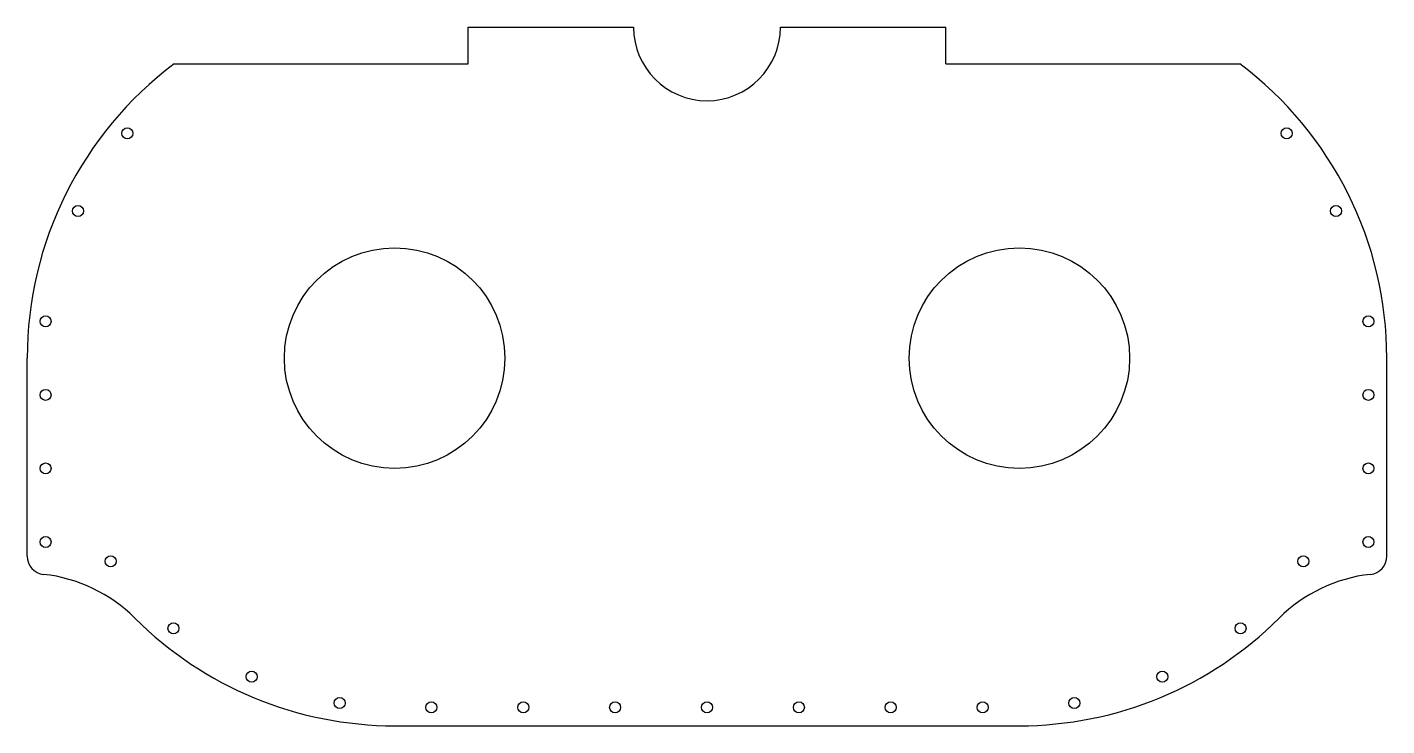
# Model space of a CAD drawing. Header units: millimetres. Extents: x 15 to 385, y 5 to 195.
import ezdxf

# ---------------------------------------------------------------- set-up
doc = ezdxf.new("R2010")
doc.units = ezdxf.units.MM
doc.layers.add('abdeckung', color=3, linetype='CONTINUOUS', lineweight=25, true_color=0x00ff00)

msp = doc.modelspace()

# ---------------------------------------------------------------- linework, layer by layer
at = {"layer": 'abdeckung'}
for p, q in [((135, 185), (135, 195)), ((135, 195), (180, 195)), ((220, 195), (265, 195)), ((265, 185), (265, 195)), ((55, 185), (135, 185)), ((265, 185), (345, 185)), ((15, 51.15), (15, 105)), ((385, 51.15), (385, 105)), ((115, 5), (285, 5))]:
    msp.add_line(p, q, dxfattribs=at)
for centre, radius in [((42.27, 166.12), 1.5), ((357.73, 166.12), 1.5), ((28.84, 145.03), 1.5), ((371.16, 145.03), 1.5), ((115, 105), 30), ((285, 105), 30), ((20, 115), 1.5), ((380, 115), 1.5), ((20, 95), 1.5), ((380, 95), 1.5), ((20, 75), 1.5), ((380, 75), 1.5), ((20, 55), 1.5), ((380, 55), 1.5), ((37.72, 49.74), 1.5), ((362.28, 49.74), 1.5), ((362.28, 49.74), 1.5), ((54.81, 31.5), 1.5), ((345.19, 31.5), 1.5), ((76.07, 18.34), 1.5), ((323.93, 18.34), 1.5), ((100.03, 11.19), 1.5), ((125, 10), 1.5), ((150, 10), 1.5), ((175, 10), 1.5), ((200, 10), 1.5), ((225, 10), 1.5), ((250, 10), 1.5), ((275, 10), 1.5), ((299.97, 11.19), 1.5)]:
    msp.add_circle(centre, radius, dxfattribs=at)
for centre, radius, start, end in [((200, 195), 20, 180, 0), ((115, 105), 100, 126.8699, 180), ((285, 105), 100, 360, 53.1301), ((20, 51.15), 5, 180, 263.8167), ((380, 51.15), 5, 276.1833, 360), ((15, 5), 41.42, 45, 83.8167), ((385, 5), 41.42, 96.1833, 135), ((115, 105), 100, 225, 270), ((285, 105), 100, 270, 315)]:
    msp.add_arc(centre, radius, start, end, dxfattribs=at)

doc.saveas('drawing.dxf')
